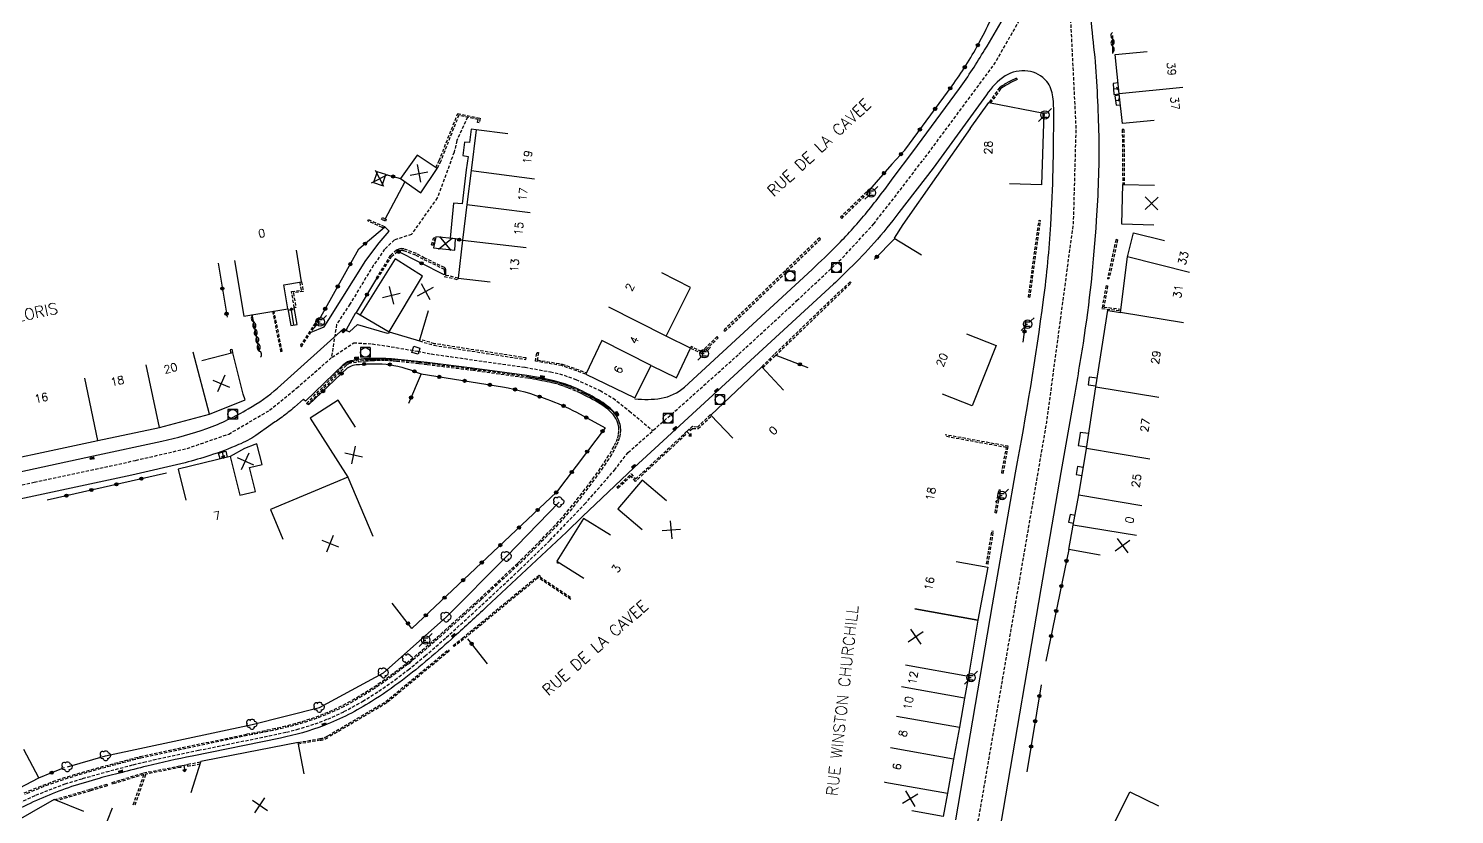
# Model space of a CAD drawing. Header units: millimetres. Extents: x 114000 to 119599, y 120000 to 124063.
# Drawn here: x 114395.7 to 114618.5, y 120327.9 to 120450.8 of the extents above; entities that cross this region are included whole.
import ezdxf
from ezdxf.enums import TextEntityAlignment as Align

# ---------------------------------------------------------------- set-up
doc = ezdxf.new("R2010")
doc.units = ezdxf.units.MM
doc.linetypes.add('DASHED', pattern=[0.75, 0.5, -0.25])
doc.layers.get('0').update_dxf_attribs({"linetype": 'CONTINUOUS'})
for name, color, linetype in [('W0001', 6, 'DASHED'), ('W0008', 7, 'CONTINUOUS'), ('W0100', 7, 'CONTINUOUS'), ('W0112', 1, 'DASHED'), ('W0300', 7, 'CONTINUOUS'), ('W0302', 3, 'CONTINUOUS'), ('W0310', 3, 'CONTINUOUS'), ('W0322', 7, 'CONTINUOUS'), ('W0334', 7, 'CONTINUOUS'), ('W0400', 7, 'CONTINUOUS'), ('W0420', 7, 'CONTINUOUS'), ('W0471', 7, 'CONTINUOUS'), ('W0989', 7, 'CONTINUOUS'), ('W0991', 7, 'CONTINUOUS'), ('W1102', 7, 'CONTINUOUS')]:
    doc.layers.add(name, color=color, linetype=linetype)
doc.styles.get("Standard").update_dxf_attribs({"font": 'romans.shx', "width": 0.85})

# ---------------------------------------------------------------- blocks, each defined once
blk = doc.blocks.new('t322o')
at = {"color": 0, "linetype": 'Continuous'}
for radius in [0.25, 0.15]:
    blk.add_circle((0, 0), radius, dxfattribs=at)
blk = doc.blocks.new('t310o')
at = {"color": 0, "linetype": 'Continuous'}
for centre, start, end in [((-0.5, 0.38), 216.8699, 323.1304), ((0.5, -0.37), 36.8699, 143.1303)]:
    blk.add_arc(centre, 0.625, start, end, dxfattribs=at)
blk = doc.blocks.new('t991o')
at = {"color": 0, "linetype": 'Continuous'}
for p, q in [((-1, 1), (1, -1)), ((-1, -1), (1, 1))]:
    blk.add_line(p, q, dxfattribs=at)
blk = doc.blocks.new('T400')
for p, q in [((-0.15, 0.3), (0.15, 0.3)), ((-0.15, -0.25), (-0.15, 0.3)), ((-0.15, 0.15), (0.15, 0.15)), ((-0.15, 0), (0.15, 0)), ((0.15, 0.3), (0.15, -0.25)), ((-0.15, -0.15), (0.15, -0.15)), ((-0.15, -0.25), (-0.15, -0.3)), ((-0.15, -0.3), (0.15, -0.3)), ((0.15, -0.3), (0.15, -0.25))]:
    blk.add_line(p, q)
blk = doc.blocks.new('T420')
for p, q in [((0.75, 0.75), (-0.75, 0.75)), ((-0.75, 0.75), (-0.75, -0.75)), ((0.75, 0.75), (0.75, -0.75)), ((0.75, -0.75), (-0.75, -0.75))]:
    blk.add_line(p, q)
blk.add_ellipse((0, 0), major_axis=(-0.53, 0.53), ratio=1, start_param=3.926991, end_param=10.210176)
blk = doc.blocks.new('T471')
for p, q in [((-0.333334, 0.333334), (-0.333334, -0.333334)), ((-0.333334, 0.333334), (0.333334, 0.333334)), ((-0.333334, 0), (0, 0)), ((0.500001, 0.500001), (1.000002, 1.000002)), ((-0.500001, -0.500001), (-1.000002, -1.000002)), ((-0.333334, -0.333334), (0.333334, -0.333334))]:
    blk.add_line(p, q)
blk.add_ellipse((0, 0), major_axis=(0.471405, 0.471405), ratio=1, start_param=5.4977871438, end_param=11.780972451)
blk = doc.blocks.new('t112o')
at = {"color": 0, "linetype": 'Continuous'}
for p, q in [((-0.5, 0.5), (0.5, 0.5)), ((-0.5, -0.5), (-0.5, 0.5)), ((0.5, 0.5), (0.5, -0.5)), ((0.5, -0.5), (-0.5, -0.5))]:
    blk.add_line(p, q, dxfattribs=at)
blk = doc.blocks.new('T300')
for p, q in [((-0.8, 0.51), (-0.86, 0.34)), ((-0.86, 0.34), (-0.86, 0.17)), ((-0.86, 0.17), (-0.74, 0.06)), ((-0.69, 0.63), (-0.8, 0.51)), ((-0.8, -0.06), (-0.74, 0.06)), ((-0.74, 0.06), (-0.69, 0.11)), ((-0.57, 0.69), (-0.69, 0.63)), ((-0.46, 0.69), (-0.57, 0.69)), ((-0.29, 0.63), (-0.46, 0.69)), ((-0.29, 0.63), (-0.17, 0.74)), ((-0.23, 0.57), (-0.29, 0.63)), ((-0.17, 0.74), (-0.06, 0.8)), ((-0.06, 0.8), (0.06, 0.8)), ((0.06, 0.8), (0.23, 0.74)), ((0.23, 0.74), (0.34, 0.63)), ((0.34, 0.63), (0.4, 0.51)), ((0.46, 0.46), (0.34, 0.46)), ((0.4, 0.51), (0.4, 0.46)), ((0.57, 0.4), (0.46, 0.46)), ((0.57, 0.4), (0.69, 0.29)), ((0.69, 0.29), (0.74, 0.17)), ((0.74, 0.06), (0.69, -0.17)), ((0.74, 0.17), (0.74, 0.06)), ((-0.8, -0.17), (-0.8, -0.06)), ((-0.8, -0.23), (-0.8, -0.17)), ((-0.74, -0.34), (-0.8, -0.23)), ((-0.69, -0.4), (-0.74, -0.34)), ((-0.51, -0.46), (-0.69, -0.4)), ((-0.4, -0.46), (-0.51, -0.46)), ((-0.4, -0.46), (-0.34, -0.46)), ((-0.34, -0.46), (-0.34, -0.4)), ((-0.34, -0.51), (-0.34, -0.46)), ((-0.29, -0.63), (-0.34, -0.51)), ((-0.17, -0.74), (-0.29, -0.63)), ((-0.06, -0.8), (-0.17, -0.74)), ((0.06, -0.8), (-0.06, -0.8)), ((0.17, -0.74), (0.06, -0.8)), ((0.23, -0.69), (0.17, -0.74)), ((0.29, -0.46), (0.23, -0.46)), ((0.29, -0.63), (0.23, -0.69)), ((0.46, -0.4), (0.29, -0.46)), ((0.34, -0.51), (0.29, -0.63)), ((0.34, -0.51), (0.34, -0.46)), ((0.57, -0.34), (0.46, -0.4)), ((0.63, -0.29), (0.57, -0.34)), ((0.69, -0.17), (0.63, -0.29))]:
    blk.add_line(p, q)

msp = doc.modelspace()

# ---------------------------------------------------------------- linework, layer by layer
at = {"layer": 'W0001', "flags": 128}
msp.add_lwpolyline([(114514.23, 120278.06), (114518.9, 120283.21), (114529.51, 120290.83), (114538.3, 120300.79), (114544.28, 120327.88), (114554.8, 120389.21), (114558.99, 120420.43), (114559.4, 120435.24), (114557.92, 120465.09), (114546.7, 120445.38), (114535.47, 120430.23), (114535.47, 120430.23)], dxfattribs=at)
at = {"layer": 'W0001'}
for points in [[(114464.31, 120436.91), (114462.63, 120433.25), (114462.2, 120431.42), (114459.56, 120424.28), (114455.53, 120418.59), (114452.87, 120417.71), (114451.35, 120416.26), (114449.6, 120413.75), (114445.91, 120407.68), (114443.83, 120404.49), (114443.02, 120399.3)], [(114393.57, 120329.42), (114396.87, 120330.93), (114398.92, 120331.76), (114401.44, 120332.68), (114404.16, 120333.53), (114407.85, 120334.57), (114412.08, 120335.68), (114413.7, 120336.09), (114415.2, 120336.43), (114422.25, 120337.94), (114433.29, 120340.2), (114434.71, 120340.5), (114435.99, 120340.78), (114437.64, 120341.2), (114440.47, 120342.07), (114442.46, 120342.83), (114444.98, 120343.98), (114447.94, 120345.6), (114450.45, 120347.19), (114452.98, 120348.97), (114455.03, 120350.53), (114457.67, 120352.69), (114460.98, 120355.58), (114465.46, 120359.65), (114472.49, 120366.22), (114477.19, 120370.77), (114482.59, 120376.4), (114487.25, 120381.73), (114489.39, 120384.49), (114497.84, 120391.94), (114506.7, 120399.88), (114515.76, 120408.23), (114522.89, 120414.92), (114527.76, 120420.22), (114531.89, 120425.51), (114535.47, 120430.23)], [(114342.69, 120365.49), (114351.48, 120369.96), (114363.32, 120372.68), (114380.02, 120376.27), (114396.6, 120379.83), (114412.44, 120383.26), (114420.47, 120385.12), (114426.99, 120387.37), (114433.37, 120391.09), (114437.59, 120394.55), (114443.13, 120399.4), (114446.52, 120401.65), (114449.42, 120401.46), (114451.64, 120401.15), (114456.51, 120400.32), (114458.64, 120399.9), (114473.28, 120397.81), (114477.26, 120397.09), (114478.67, 120396.8), (114481.24, 120395.92), (114485.01, 120394.17), (114487.06, 120392.96), (114489.59, 120390.96), (114493.26, 120387.91)]]:
    msp.add_lwpolyline(points, dxfattribs=at)
at = {"layer": 'W0008', "flags": 128}
for points in [[(114630.38, 120502.46), (114594.91, 120538.28, 0.1214), (114592.25, 120539.85, 0.0814), (114589.03, 120540.28, 0.1579), (114584.99, 120539.1, 0.0958), (114583.03, 120536.61, 0.0339), (114579.3, 120528.61, 0.0117), (114574.6, 120516.89, 0.0136), (114570.18, 120502.87, 0.0083), (114564.79, 120484.58, 0.0267), (114562.31, 120473.14, 0.0305), (114561.4, 120462.99, 0.0289), (114561.73, 120451.68, 0.0073), (114562.38, 120445.54, -0.0125), (114562.93, 120433.26, -0.0191), (114562.54, 120420.75, -0.0218), (114560.47, 120401.57, -0.005), (114558.85, 120391.97), (114557.01, 120381.37), (114553.9, 120363.16), (114547.99, 120328.71), (114546.05, 120317.55, -0.0143)], [(114533.89, 120431.49), (114541.16, 120441.39, 0.0212), (114545.09, 120447.4, 0.0235), (114550.75, 120457.45, 0.0506), (114554.43, 120467.2, 0.1367), (114554.71, 120471.7, 0.1171), (114553.74, 120473.38, 0.1775), (114551.79, 120474.4), (114550.31, 120474.53), (114481.79, 120482.91), (114481.79, 120482.91)], [(114540.57, 120327.05), (114546.33, 120360.66), (114549.94, 120381.32, 0.0119), (114554.31, 120408.39, 0.0152), (114555.45, 120420.1, 0.0149), (114555.88, 120437.23, 0.0369), (114555.76, 120440.07, 0.1345), (114554.81, 120442.49, 0.1831), (114551.85, 120444.12, 0.1713), (114548.31, 120443.36, 0.1004), (114545.37, 120440.39), (114537.04, 120428.96), (114537.04, 120428.96)], [(114490.46, 120392.88, 0.063), (114494.54, 120392.96, 0.1384), (114498.18, 120394.71), (114518.13, 120413.12, 0.0116), (114521.97, 120416.81, 0.022), (114526.46, 120421.75, 0.0139), (114530.8, 120427.41), (114530.8, 120427.41), (114533.89, 120431.49)], [(114537.04, 120428.96), (114531.71, 120421.98, -0.0148), (114527.84, 120417.25, -0.0156), (114524, 120413.23, -0.01), (114521.46, 120410.78), (114503.3, 120394.07), (114490.32, 120382.15), (114482.27, 120374.5), (114482.27, 120374.5), (114479.74, 120372.06), (114467.24, 120360.34, -0.0049), (114462.27, 120355.76, -0.0079), (114458.23, 120352.22, -0.0135), (114454.13, 120348.92, -0.0226), (114449.31, 120345.58, -0.0473), (114441.9, 120341.82, -0.0419), (114435.05, 120339.85), (114421.27, 120337.04, 0.0097), (114414.2, 120335.47, 0.0027), (114410.12, 120334.44, 0.0048), (114406.73, 120333.55, 0.0071), (114402.44, 120332.27), (114402.44, 120332.27, 0.033609), (114394.51, 120328.94, 0.1688)], [(114383.26, 120379.09), (114405.87, 120383.98), (114405.87, 120383.98), (114416.52, 120386.27, 0.0288), (114423.57, 120388.23, 0.0451), (114430.02, 120391.31, 0.051), (114434.63, 120394.56), (114444.99, 120403.88), (114445.37, 120403.56), (114445.83, 120403.34), (114447.09, 120404.52), (114451.74, 120403.12), (114452.04, 120403.2), (114452.04, 120403.2), (114452.08, 120403.33)], [(114487.11, 120390.75), (114487.2, 120390.82, 0.0175), (114486.34, 120391.61, 0.046), (114483.77, 120393.27), (114483.77, 120393.27, 0.034157), (114480.72, 120394.75, 0.0358), (114477.82, 120395.68, 0.0087), (114475.97, 120396.08, 0.0179), (114473.57, 120396.53), (114465.03, 120397.67), (114458.01, 120398.55), (114452.44, 120399.12), (114452.44, 120399.12), (114451.9, 120399.15, 0.0162), (114448.98, 120399.17, 0.0307), (114447.24, 120399.01), (114446.17, 120398.84, 0.0717), (114445.54, 120398.65, 0.0789), (114444.89, 120398.18), (114438.97, 120392.51), (114438.74, 120392.74), (114438.65, 120392.83), (114437.24, 120391.57, -0.0235), (114435.31, 120390.03, -0.004), (114433.56, 120388.8), (114431.24, 120387.16, -0.0508), (114428.53, 120385.72, -0.0248), (114424.05, 120384.02, -0.0108), (114420.16, 120382.88), (114420.16, 120382.88), (114411.83, 120380.97), (114392.15, 120376.74)]]:
    msp.add_lwpolyline(points, format="xyb", dxfattribs=at)
for points in [[(114439.85, 120403.31), (114441.89, 120404.15), (114442.61, 120405.28), (114448.41, 120414.5), (114450.48, 120417.25), (114452.03, 120419.1), (114452.03, 120419.1), (114451.32, 120419.81)], [(114446.89, 120406.36), (114446.74, 120406.23), (114445.41, 120403.78), (114445.41, 120403.78), (114445.37, 120403.56)]]:
    msp.add_lwpolyline(points, dxfattribs=at)
at = {"layer": 'W0100'}
for p, q in [((114565.21, 120441.32), (114566.05, 120441.4)), ((114566.05, 120441.4), (114565.69, 120441.55)), ((114566.05, 120441.4), (114565.73, 120441.18)), ((114565.56, 120439.51), (114566.23, 120439.58)), ((114566.23, 120439.58), (114565.96, 120439.71)), ((114566.23, 120439.58), (114565.99, 120439.4)), ((114498.2, 120387.44), (114498.93, 120388.13)), ((114419.44, 120335.51), (114420.52, 120335.7))]:
    msp.add_line(p, q, dxfattribs=at)
at = {"layer": 'W0100', "flags": 128}
for points in [[(114571.58, 120436.4), (114566.61, 120435.9), (114566.13, 120440.54), (114565.51, 120446.68), (114570.49, 120447.18), (114570.49, 120447.18)], [(114565.95, 120442.27), (114565.16, 120442.19), (114565.26, 120440.44), (114566.13, 120440.53), (114566.13, 120440.53)], [(114566.15, 120440.33), (114565.45, 120440.26), (114565.67, 120438.77), (114566.31, 120438.84), (114566.31, 120438.84)], [(114542.83, 120435.13), (114545.75, 120439.2), (114554.32, 120437.53), (114553.99, 120426.31), (114548.99, 120426.46), (114548.99, 120426.46)], [(114470.62, 120434.29), (114465.66, 120434.92), (114464.85, 120428.55), (114464.18, 120423.24), (114463.53, 120417.68), (114462.84, 120411.76), (114467.81, 120411.18)], [(114542.83, 120435.13), (114532.33, 120420.15), (114530.97, 120418), (114530.97, 120418), (114535.24, 120415.39)], [(114571.51, 120420.05), (114566.51, 120420.18), (114566.67, 120426.39), (114571.66, 120426.26), (114571.66, 120426.26)], [(114563.16, 120368.42), (114558.24, 120369.33), (114558.94, 120373.15), (114559.82, 120377.85), (114561.02, 120385.1), (114562.49, 120394.78), (114564.34, 120406.75), (114564.42, 120406.7), (114566.31, 120406.39), (114567.4, 120415.06), (114568.35, 120418.85), (114573.2, 120417.63), (114573.2, 120417.63)], [(114427.88, 120414.49), (114429.32, 120405.82), (114436.23, 120406.97), (114435.61, 120410.71), (114438.38, 120411.17), (114437.56, 120416.11)], [(114457.25, 120412.07), (114453, 120414.74), (114447.53, 120406.02), (114452.06, 120403.33), (114456.8, 120401.92), (114456.8, 120401.92), (114458.22, 120406.71)], [(114485.3, 120401.98), (114482.77, 120396.75), (114490.44, 120393.04), (114492.99, 120398.1), (114496.96, 120396.15), (114499.14, 120400.81), (114495.31, 120402.69), (114499.15, 120410.3), (114494.68, 120412.55)], [(114436.23, 120406.97), (114436.69, 120404.35), (114437.66, 120404.51), (114437.66, 120404.51), (114437.22, 120407.14)], [(114542.26, 120403.05), (114546.9, 120401.2), (114543.14, 120391.76), (114538.5, 120393.61), (114538.5, 120393.61)], [(114392.82, 120388.53), (114393.89, 120383.65), (114397.79, 120384.5), (114406.54, 120386.35), (114416.17, 120388.4), (114416.17, 120388.4), (114423.99, 120390.48), (114429.54, 120392.73), (114429.25, 120393.6), (114427.61, 120400.05), (114427.61, 120400.05), (114422.77, 120398.82)], [(114562.67, 120396.11), (114561.44, 120396.29), (114561.27, 120395.09), (114562.49, 120394.91), (114562.49, 120394.91)], [(114446.81, 120388.47), (114444.11, 120392.68), (114439.71, 120389.86), (114445.62, 120380.65), (114433.5, 120375.57), (114433.5, 120375.57), (114435.43, 120370.96)], [(114561.32, 120387.44), (114560.04, 120387.64), (114559.95, 120387.07), (114559.69, 120385.59), (114561, 120385.39), (114561, 120385.39)], [(114428.71, 120377.81), (114431.16, 120378.4), (114430.25, 120382.13), (114432.19, 120382.61), (114431.4, 120385.84), (114431.04, 120385.72), (114429.46, 120385.13), (114427.22, 120383.87), (114419.09, 120381.87), (114419.09, 120381.87), (114420.29, 120377.02)], [(114425.63, 120383.48), (114425.41, 120384.37), (114426.52, 120384.7), (114426.52, 120384.7), (114426.76, 120383.76)], [(114560.49, 120382.16), (114559.61, 120382.3), (114559.37, 120381.06), (114560.3, 120380.91), (114560.3, 120380.91)], [(114495.39, 120376.91), (114491.59, 120380.16), (114487.77, 120375.69), (114487.77, 120375.69), (114491.57, 120372.44)], [(114559.22, 120374.66), (114558.47, 120374.8), (114558.19, 120373.6), (114559, 120373.45), (114559, 120373.45)], [(114540.65, 120367.46), (114545.57, 120366.59), (114544.03, 120358.29), (114542.56, 120349.53), (114541.97, 120346.1), (114541.15, 120341.55), (114540.24, 120336.57), (114539.3, 120331.25), (114538.63, 120327.61), (114533.71, 120328.48), (114533.71, 120328.48)], [(114380.85, 120341.07), (114376.02, 120339.81), (114376.02, 120339.81), (114378.88, 120336.67), (114382.13, 120333.14), (114386, 120328.97), (114388.65, 120331.43), (114390.12, 120329.87), (114397.32, 120333.66), (114394.99, 120338.09)], [(114565.25, 120314.99), (114560.76, 120317.19), (114562.32, 120320.43), (114567.78, 120331.45), (114572.26, 120329.24), (114572.26, 120329.24)], [(114404.37, 120328.39), (114399.72, 120330.23), (114392.63, 120326.19)]]:
    msp.add_lwpolyline(points, dxfattribs=at)
for points in [[(114456.44, 120430.98), (114453.85, 120427.32), (114457, 120425.09), (114459.55, 120428.9)], [(114449.62, 120426.67), (114450.95, 120426.25), (114451.51, 120427.94), (114451.51, 120427.94), (114450.18, 120428.36)], [(114462.42, 120417.88), (114459.37, 120418.22), (114459, 120416.46), (114462.31, 120416.1), (114462.31, 120416.1)]]:
    msp.add_lwpolyline(points, close=True, dxfattribs=at)
at = {"layer": 'W0100'}
for points in [[(114437.18, 120404.43), (114436.73, 120407.05), (114436.5, 120406.73), (114437.05, 120406.82), (114436.73, 120407.05)], [(114505.74, 120386.71), (114502.3, 120390.34), (114510.27, 120397.9), (114513.68, 120394.25)], [(114498.56, 120387.78), (114499.25, 120387.06), (114499.26, 120387.46), (114498.85, 120387.07), (114499.25, 120387.06)], [(114425.97, 120384.54), (114426.19, 120383.62), (114426.4, 120383.96), (114425.85, 120383.83), (114426.19, 120383.62)], [(114486.66, 120371.55), (114482.41, 120374.19), (114478.24, 120367.48), (114478.24, 120367.48), (114482.49, 120364.84)], [(114438.79, 120334.25), (114437.84, 120339.16), (114425.55, 120336.77), (114422.62, 120336.2), (114422.55, 120336.07), (114422.55, 120336.07), (114421.06, 120331.3)], [(114419.98, 120335.61), (114420.15, 120334.62), (114420.38, 120334.95), (114419.83, 120334.85), (114420.15, 120334.62)]]:
    msp.add_lwpolyline(points, dxfattribs=at)
at = {"layer": 'W0112'}
for p, q in [((114549.08, 120442.53), (114548.75, 120442.36)), ((114549.41, 120442.69), (114549.08, 120442.53)), ((114549.52, 120442.47), (114549.19, 120442.3)), ((114549.74, 120442.85), (114549.41, 120442.69)), ((114549.84, 120442.62), (114549.52, 120442.47)), ((114550.07, 120443), (114549.74, 120442.85)), ((114550.18, 120442.78), (114549.84, 120442.62)), ((114550.07, 120443), (114550.18, 120442.78)), ((114547.41, 120441.51), (114545.75, 120439.19)), ((114547.59, 120441.33), (114546.03, 120439.14)), ((114547.61, 120441.65), (114547.41, 120441.51)), ((114547.75, 120441.44), (114547.59, 120441.33)), ((114547.81, 120441.79), (114547.61, 120441.65)), ((114547.95, 120441.58), (114547.75, 120441.44)), ((114548.02, 120441.92), (114547.81, 120441.79)), ((114548.15, 120441.71), (114547.95, 120441.58)), ((114548.22, 120442.05), (114548.02, 120441.92)), ((114548.36, 120441.84), (114548.15, 120441.71)), ((114548.43, 120442.18), (114548.22, 120442.05)), ((114548.56, 120441.96), (114548.36, 120441.84)), ((114548.75, 120442.36), (114548.43, 120442.18)), ((114548.87, 120442.14), (114548.56, 120441.96)), ((114549.19, 120442.3), (114548.87, 120442.14)), ((114566.6, 120434.96), (114566.67, 120426.39)), ((114566.85, 120434.96), (114566.6, 120434.96)), ((114566.85, 120434.96), (114566.92, 120426.39)), ((114551.93, 120408.76), (114553.59, 120420.78)), ((114552.17, 120408.73), (114553.83, 120420.75)), ((114553.59, 120420.78), (114553.83, 120420.75)), ((114565.62, 120417.77), (114564.27, 120411.66)), ((114565.86, 120417.71), (114564.52, 120411.61)), ((114565.86, 120417.71), (114565.62, 120417.77)), ((114564.52, 120411.61), (114564.27, 120411.66)), ((114564.06, 120410.57), (114563.43, 120407.01)), ((114564.31, 120410.52), (114563.72, 120407.23)), ((114564.06, 120410.57), (114564.31, 120410.52)), ((114552.17, 120408.73), (114551.93, 120408.76)), ((114563.43, 120407.01), (114566.35, 120406.65)), ((114563.72, 120407.23), (114566.38, 120406.89)), ((114548.49, 120385.26), (114538.9, 120387.01)), ((114548.78, 120385.46), (114538.95, 120387.26)), ((114547.76, 120381.27), (114548.49, 120385.26)), ((114548.01, 120381.23), (114548.78, 120385.46)), ((114548.01, 120381.23), (114547.76, 120381.27)), ((114546.72, 120375.07), (114547.33, 120378.67)), ((114546.97, 120375.03), (114547.58, 120378.63)), ((114547.33, 120378.67), (114547.58, 120378.63)), ((114546.97, 120375.03), (114546.72, 120375.07)), ((114545.39, 120367.08), (114546.24, 120372.25)), ((114545.64, 120367.04), (114546.49, 120372.21)), ((114546.24, 120372.25), (114546.49, 120372.21)), ((114545.64, 120367.04), (114545.39, 120367.08))]:
    msp.add_line(p, q, dxfattribs=at)
for points in [[(114459.34, 120429.04), (114459.87, 120430.12), (114462.78, 120437.5), (114466.25, 120436.74), (114466.1, 120436.04), (114465.85, 120436.09), (114465.95, 120436.55), (114462.93, 120437.21), (114460.1, 120430.02), (114459.55, 120428.9)], [(114451.18, 120419.6), (114450.97, 120419.68), (114448.71, 120420.69), (114448.81, 120420.92), (114451.07, 120419.91), (114451.32, 120419.81), (114451.26, 120419.67)], [(114438.38, 120411.17), (114438.63, 120409.67), (114437.1, 120409.43), (114437.47, 120407.18), (114437.22, 120407.14), (114436.81, 120409.64), (114438.34, 120409.87), (114438.14, 120411.13)], [(114510.44, 120397.72), (114512.4, 120399.64), (114524.23, 120410.99), (114524.06, 120411.17), (114512.22, 120399.82), (114510.27, 120397.9)], [(114433.83, 120406.57), (114435.09, 120400.29), (114435.33, 120400.34), (114434.08, 120406.61)], [(114427.37, 120399.99), (114427.23, 120400.58), (114427.47, 120400.63), (114427.61, 120400.05)], [(114456.8, 120401.92), (114459.06, 120401.25), (114473.41, 120399.03), (114473.45, 120399.27), (114459.12, 120401.5), (114456.87, 120402.16)], [(114482.77, 120396.75), (114479.01, 120398.07), (114474.91, 120398.76), (114475.14, 120400.14), (114475.38, 120400.1), (114475.19, 120398.96), (114479.07, 120398.32), (114482.88, 120396.97)], [(114395.04, 120331.27), (114395.77, 120331.59), (114396.51, 120331.9), (114397.26, 120332.2), (114398, 120332.49), (114398.76, 120332.77), (114399.51, 120333.04), (114400.27, 120333.31), (114401.03, 120333.56), (114401.79, 120333.81), (114402.56, 120334.05), (114403.29, 120334.27), (114404.02, 120334.49), (114404.75, 120334.7), (114405.49, 120334.91), (114406.22, 120335.11), (114406.96, 120335.31), (114407.69, 120335.51), (114408.43, 120335.71), (114409.21, 120335.92), (114409.99, 120336.13), (114410.77, 120336.34), (114411.55, 120336.54), (114412.34, 120336.75), (114413.13, 120336.96), (114429.81, 120340.49), (114430.62, 120340.64), (114431.42, 120340.8), (114432.23, 120340.95), (114433.03, 120341.12), (114433.84, 120341.28), (114434.64, 120341.46), (114435.44, 120341.64), (114436.23, 120341.84), (114437.02, 120342.04), (114437.75, 120342.25), (114438.48, 120342.46), (114439.21, 120342.69), (114439.93, 120342.92), (114440.64, 120343.18), (114441.35, 120343.44), (114442.05, 120343.72), (114442.75, 120344.01), (114443.44, 120344.32), (114444.17, 120344.66), (114444.88, 120345.02), (114445.59, 120345.4), (114446.29, 120345.78), (114446.99, 120346.18), (114447.68, 120346.59), (114448.36, 120347.01), (114449.03, 120347.44), (114449.7, 120347.87), (114450.36, 120348.31), (114451.02, 120348.76), (114451.67, 120349.22), (114452.31, 120349.68), (114452.95, 120350.16), (114453.58, 120350.64), (114454.19, 120351.11), (114454.8, 120351.59), (114455.41, 120352.08), (114456.01, 120352.57), (114456.6, 120353.07), (114457.2, 120353.57), (114457.79, 120354.07), (114458.37, 120354.58), (114458.95, 120355.09), (114459.53, 120355.6), (114460.1, 120356.11), (114460.68, 120356.63), (114461.25, 120357.14), (114461.81, 120357.65), (114462.37, 120358.15), (114462.92, 120358.65), (114463.48, 120359.16), (114464.04, 120359.66), (114464.6, 120360.16), (114465.15, 120360.67), (114465.71, 120361.17), (114466.27, 120361.68), (114472.09, 120367.14), (114472.65, 120367.69), (114473.21, 120368.25), (114473.77, 120368.8), (114474.33, 120369.36), (114474.89, 120369.91), (114475.44, 120370.47), (114475.99, 120371.03), (114476.56, 120371.62), (114477.13, 120372.21), (114477.69, 120372.81), (114478.24, 120373.41), (114478.79, 120374.02), (114479.33, 120374.64), (114479.87, 120375.26), (114480.38, 120375.87), (114480.9, 120376.5), (114481.4, 120377.13), (114481.9, 120377.76), (114482.39, 120378.4), (114482.88, 120379.04), (114483.36, 120379.68), (114483.84, 120380.33), (114484.32, 120380.98), (114484.79, 120381.63), (114485.25, 120382.29), (114485.7, 120382.96), (114486.14, 120383.64), (114486.56, 120384.33), (114486.97, 120385.05), (114487.28, 120385.62), (114487.55, 120386.21), (114487.77, 120386.79), (114487.91, 120387.38), (114487.96, 120387.98), (114487.93, 120388.45), (114487.83, 120388.92), (114487.67, 120389.38), (114487.46, 120389.82), (114487.2, 120390.23), (114487.03, 120390.45), (114486.85, 120390.66), (114486.66, 120390.87), (114486.45, 120391.06), (114486.24, 120391.24), (114485.86, 120391.54), (114485.45, 120391.83), (114485.04, 120392.1), (114484.61, 120392.35), (114484.18, 120392.6), (114483.8, 120392.8), (114483.42, 120393.01), (114483.03, 120393.21), (114482.64, 120393.41), (114482.26, 120393.6), (114481.83, 120393.8), (114481.2, 120394.09), (114480.56, 120394.37), (114480.04, 120394.59), (114479.52, 120394.79), (114479, 120394.98), (114478.47, 120395.15), (114477.94, 120395.3), (114477.54, 120395.39), (114477.14, 120395.48), (114476.73, 120395.55), (114476.31, 120395.63), (114475.9, 120395.71), (114475.46, 120395.79), (114475.02, 120395.88), (114474.59, 120395.97), (114474.16, 120396.05), (114473.73, 120396.11), (114465.21, 120397.29), (114457.99, 120398.19), (114456.69, 120398.36), (114453.2, 120398.74), (114452.58, 120398.8), (114451.95, 120398.84), (114451.33, 120398.85), (114450.7, 120398.86), (114450.07, 120398.85), (114449.75, 120398.84), (114449.42, 120398.83), (114449.1, 120398.82), (114448.77, 120398.79), (114448.45, 120398.76), (114446.12, 120398.48), (114446.03, 120398.47), (114445.95, 120398.45), (114445.87, 120398.43), (114445.8, 120398.4), (114445.72, 120398.36), (114445.64, 120398.32), (114445.57, 120398.28), (114445.5, 120398.23), (114445.43, 120398.18), (114445.37, 120398.12), (114439.34, 120391.98), (114439.16, 120392.16), (114445.19, 120398.3), (114445.27, 120398.37), (114445.35, 120398.43), (114445.43, 120398.49), (114445.52, 120398.54), (114445.61, 120398.59), (114445.7, 120398.63), (114445.8, 120398.66), (114445.89, 120398.69), (114445.99, 120398.71), (114446.08, 120398.73), (114448.42, 120399.01), (114448.75, 120399.04), (114449.08, 120399.07), (114449.41, 120399.08), (114449.74, 120399.09), (114450.07, 120399.1), (114450.7, 120399.11), (114451.33, 120399.1), (114451.96, 120399.09), (114452.59, 120399.05), (114453.22, 120398.99), (114456.72, 120398.61), (114458.03, 120398.44), (114465.24, 120397.54), (114473.76, 120396.36), (114474.2, 120396.29), (114474.64, 120396.21), (114475.07, 120396.13), (114475.51, 120396.04), (114475.94, 120395.95), (114476.36, 120395.88), (114476.77, 120395.8), (114477.18, 120395.72), (114477.59, 120395.64), (114478, 120395.54), (114478.55, 120395.39), (114479.08, 120395.22), (114479.61, 120395.03), (114480.14, 120394.82), (114480.66, 120394.6), (114481.3, 120394.32), (114481.93, 120394.03), (114482.37, 120393.83), (114482.76, 120393.63), (114483.15, 120393.43), (114483.53, 120393.23), (114483.92, 120393.02), (114484.3, 120392.82), (114484.74, 120392.57), (114485.17, 120392.31), (114485.59, 120392.04), (114486.01, 120391.75), (114486.4, 120391.43), (114486.62, 120391.24), (114486.83, 120391.04), (114487.04, 120390.83), (114487.23, 120390.61), (114487.41, 120390.38), (114487.68, 120389.94), (114487.9, 120389.47), (114488.07, 120388.98), (114488.17, 120388.48), (114488.21, 120387.98), (114488.16, 120387.34), (114488.01, 120386.72), (114487.78, 120386.11), (114487.5, 120385.51), (114487.19, 120384.92), (114486.78, 120384.2), (114486.35, 120383.5), (114485.91, 120382.82), (114485.46, 120382.15), (114484.99, 120381.49), (114484.52, 120380.83), (114484.04, 120380.18), (114483.56, 120379.53), (114483.08, 120378.89), (114482.59, 120378.25), (114482.1, 120377.61), (114481.6, 120376.97), (114481.09, 120376.34), (114480.58, 120375.71), (114480.06, 120375.09), (114479.52, 120374.47), (114478.98, 120373.85), (114478.43, 120373.25), (114477.87, 120372.64), (114477.31, 120372.04), (114476.74, 120371.45), (114476.17, 120370.86), (114475.62, 120370.3), (114475.06, 120369.74), (114474.51, 120369.18), (114473.95, 120368.62), (114473.38, 120368.07), (114472.82, 120367.51), (114472.26, 120366.96), (114466.43, 120361.49), (114465.88, 120360.99), (114465.32, 120360.48), (114464.76, 120359.98), (114464.21, 120359.47), (114463.65, 120358.97), (114463.09, 120358.47), (114462.53, 120357.96), (114461.97, 120357.46), (114461.42, 120356.96), (114460.84, 120356.44), (114460.27, 120355.93), (114459.69, 120355.41), (114459.12, 120354.9), (114458.54, 120354.4), (114457.95, 120353.89), (114457.36, 120353.38), (114456.76, 120352.88), (114456.17, 120352.38), (114455.56, 120351.88), (114454.96, 120351.4), (114454.35, 120350.91), (114453.73, 120350.44), (114453.1, 120349.96), (114452.46, 120349.48), (114451.81, 120349.02), (114451.16, 120348.56), (114450.5, 120348.1), (114449.84, 120347.66), (114449.17, 120347.23), (114448.5, 120346.8), (114447.81, 120346.38), (114447.12, 120345.96), (114446.42, 120345.56), (114445.71, 120345.17), (114445, 120344.8), (114444.28, 120344.44), (114443.55, 120344.09), (114442.85, 120343.78), (114442.15, 120343.49), (114441.44, 120343.21), (114440.73, 120342.94), (114440.01, 120342.69), (114439.28, 120342.45), (114438.56, 120342.22), (114437.82, 120342.01), (114437.09, 120341.8), (114436.29, 120341.6), (114435.49, 120341.4), (114434.69, 120341.22), (114433.89, 120341.04), (114433.09, 120340.87), (114432.28, 120340.71), (114431.47, 120340.55), (114430.66, 120340.4), (114429.86, 120340.24), (114413.18, 120336.71), (114412.4, 120336.51), (114411.62, 120336.3), (114410.84, 120336.1), (114410.05, 120335.89), (114409.27, 120335.68), (114408.49, 120335.47), (114407.76, 120335.27), (114407.02, 120335.07), (114406.29, 120334.87), (114405.55, 120334.67), (114404.82, 120334.46), (114404.09, 120334.25), (114403.36, 120334.03), (114402.63, 120333.81), (114401.87, 120333.57), (114401.11, 120333.32), (114400.35, 120333.07), (114399.6, 120332.81), (114398.84, 120332.54), (114398.09, 120332.26), (114397.35, 120331.97), (114396.61, 120331.67), (114395.87, 120331.36), (114395.14, 120331.04)], [(114502.3, 120390.34), (114502.21, 120390.37), (114500.23, 120388.47), (114499.56, 120388.49), (114499.46, 120388.58), (114498.93, 120388.13), (114499.09, 120387.94), (114499.46, 120388.25), (114499.46, 120388.24), (114500.33, 120388.22), (114502.41, 120390.22)], [(114478.33, 120367.42), (114478.26, 120367.31), (114478.47, 120367.18), (114478.54, 120367.29)], [(114480.42, 120361.53), (114475.36, 120364.91), (114475.24, 120364.84), (114463.67, 120355.29), (114462.21, 120354.14), (114462.06, 120354.33), (114463.51, 120355.48), (114475.1, 120365.05), (114475.37, 120365.21), (114475.5, 120365.3), (114475.65, 120365.1), (114475.59, 120365.06), (114480.56, 120361.74)], [(114412.07, 120329.44), (114413.73, 120334.11), (114413.73, 120334.11), (114413.73, 120334.16), (114408.85, 120332.67), (114408.77, 120332.91), (114413.68, 120334.41), (114419.44, 120335.51), (114419.49, 120335.27), (114413.97, 120334.21), (114413.99, 120334.09), (114412.31, 120329.37)], [(114422.55, 120336.07), (114420.52, 120335.7), (114420.56, 120335.45), (114422.47, 120335.8)], [(114399.72, 120330.23), (114405.3, 120331.84), (114407.93, 120332.64), (114408, 120332.4), (114405.38, 120331.6), (114400.1, 120330.08)]]:
    msp.add_lwpolyline(points, dxfattribs=at)
for points in [[(114526.65, 120425.21), (114522.59, 120421.26), (114522.76, 120421.08), (114526.83, 120425.03)], [(114451.24, 120421.14), (114451.21, 120421.06), (114451.57, 120420.9), (114451.47, 120420.67), (114450.88, 120420.92), (114451.01, 120421.23)], [(114458.65, 120416.95), (114459.02, 120418.09), (114459.26, 120418.01), (114458.89, 120416.87)], [(114504.53, 120403.44), (114519.47, 120417.88), (114519.3, 120418.06), (114504.36, 120403.62)], [(114450.22, 120411.61), (114452.42, 120415.11), (114453.33, 120415.91), (114453.41, 120415.94), (114453.53, 120415.99), (114453.65, 120416.03), (114453.76, 120416.07), (114453.88, 120416.09), (114453.96, 120416.1), (114454.05, 120416.11), (114454.13, 120416.1), (114454.21, 120416.09), (114454.29, 120416.07), (114456.22, 120415.36), (114457.47, 120414.66), (114460.57, 120413.19), (114460.59, 120413.18), (114460.6, 120413.17), (114460.61, 120413.14), (114460.63, 120413.09), (114460.65, 120413.04), (114460.66, 120412.98), (114460.67, 120412.92), (114460.67, 120412.86), (114460.68, 120412.8), (114460.68, 120412.74), (114460.67, 120411.98), (114462.79, 120411.52), (114462.84, 120411.76), (114460.92, 120412.18), (114460.93, 120412.74), (114460.93, 120412.81), (114460.92, 120412.88), (114460.91, 120412.95), (114460.9, 120413.02), (114460.89, 120413.1), (114460.87, 120413.17), (114460.84, 120413.25), (114460.8, 120413.31), (114460.76, 120413.37), (114460.7, 120413.41), (114457.59, 120414.88), (114456.32, 120415.58), (114454.37, 120416.3), (114454.26, 120416.33), (114454.16, 120416.35), (114454.05, 120416.36), (114453.94, 120416.35), (114453.83, 120416.34), (114453.7, 120416.31), (114453.57, 120416.27), (114453.44, 120416.23), (114453.32, 120416.17), (114453.19, 120416.12), (114452.23, 120415.27), (114450, 120411.74)], [(114440.88, 120405.36), (114438.31, 120401.39), (114438.21, 120401.38), (114438.23, 120401.11), (114438.37, 120401.03), (114441.09, 120405.23)], [(114499.14, 120400.81), (114500.89, 120399.95), (114501.02, 120400.07), (114503.48, 120402.42), (114503.31, 120402.6), (114500.85, 120400.25), (114500.85, 120400.25), (114499.25, 120401.04)], [(114487.64, 120379.05), (114489.87, 120381.17), (114490.56, 120380.34), (114498.2, 120387.44), (114498.37, 120387.26), (114490.54, 120379.98), (114489.85, 120380.8), (114487.81, 120378.87)]]:
    msp.add_lwpolyline(points, close=True, dxfattribs=at)
msp.add_lwpolyline([(114437.84, 120339.16), (114441.24, 120339.76, 0.128548), (114442.49, 120340.22), (114451.52, 120345.55), (114461.26, 120353.64), (114461.42, 120353.44), (114451.67, 120345.34), (114442.62, 120340.01, -0.126824), (114441.27, 120339.51), (114437.89, 120338.92)], format="xyb", dxfattribs=at)
at = {"layer": 'W0302', "flags": 128}
msp.add_lwpolyline([(114401.77, 120335.35), (114407.75, 120337.08), (114430.63, 120341.99), (114441.15, 120344.65), (114451.17, 120350.04), (114460.97, 120358.75), (114470.39, 120368.23), (114478.59, 120376.75)], dxfattribs=at)
at = {"layer": 'W0310'}
for p, q in [((114565.07, 120449.67), (114565.09, 120446.84)), ((114431.81, 120400.22), (114430.65, 120406.04))]:
    msp.add_line(p, q, dxfattribs=at)
at = {"layer": 'W0322'}
for p, q in [((114425.34, 120414.07), (114426.74, 120405.63)), ((114551.13, 120401.76), (114551.52, 120405.03)), ((114512.48, 120399.72), (114517.48, 120397.79)), ((114558.24, 120369.33), (114554.68, 120351.88)), ((114553.93, 120348.18), (114551.7, 120334.58))]:
    msp.add_line(p, q, dxfattribs=at)
at = {"layer": 'W0322', "flags": 128}
for points in [[(114532.61, 120431.76), (114540, 120441.8, 0.0335), (114544.11, 120448.3, 0.0164), (114547.89, 120456), (114547.89, 120456)], [(114439.47, 120391.93), (114445.52, 120397.7, -0.1719), (114447.41, 120398.25, -0.0545), (114452.17, 120398.24, -0.0534), (114457.03, 120396.77), (114469.74, 120394.76, -0.049), (114476.68, 120392.81, -0.0367), (114481.33, 120390.78), (114485.79, 120388.34), (114485.79, 120388.34), (114478.21, 120378.29), (114455.61, 120356.98), (114452.54, 120360.93)]]:
    msp.add_lwpolyline(points, format="xyb", dxfattribs=at)
for points in [[(114532.61, 120431.76), (114530.57, 120429.56), (114526.74, 120425.11)], [(114441.09, 120405.23), (114447.33, 120416.33), (114451.33, 120419.73), (114451.33, 120419.73)], [(114531.05, 120417.95), (114527.83, 120414.65), (114527.83, 120414.65)], [(114460.67, 120412.26), (114453.25, 120416.01), (114453.25, 120416.01)], [(114463.53, 120417.64), (114462.42, 120417.88), (114462.42, 120417.88)], [(114450.1, 120411.69), (114446.89, 120406.36), (114446.89, 120406.36), (114447.53, 120406.02)], [(114417.24, 120381.28), (114398.6, 120377.06), (114398.6, 120377.06)], [(114467.43, 120351.46), (114464.32, 120355.37), (114464.32, 120355.37)], [(114397.32, 120333.66), (114399.33, 120334.45), (114399.33, 120334.45), (114401.35, 120335.23), (114401.35, 120335.23)]]:
    msp.add_lwpolyline(points, dxfattribs=at)
at = {"layer": 'W0322'}
for points in [[(114451.51, 120427.94), (114453.85, 120427.32)], [(114457.03, 120396.77), (114455.09, 120392.16)]]:
    msp.add_lwpolyline(points, dxfattribs=at)
at = {"layer": 'W0334'}
msp.add_line((114451.42, 120420.96), (114454.53, 120426.84), dxfattribs=at)
at = {"layer": 'W0334', "flags": 128}
msp.add_lwpolyline([(114465.66, 120434.92), (114464.85, 120435.02), (114464.58, 120432.96), (114463.8, 120433.01), (114463.54, 120430.89), (114464.39, 120430.77), (114464.1, 120428.66), (114463.44, 120423.36), (114462.11, 120423.48), (114461.6, 120417.98)], dxfattribs=at)
at = {"layer": 'W1102'}
for p, q in [((114576.08, 120441.55), (114566.13, 120440.54)), ((114464.85, 120428.55), (114474.77, 120427.29)), ((114464.18, 120423.24), (114474.1, 120422)), ((114463.53, 120417.68), (114473.47, 120416.53)), ((114577.1, 120412.63), (114567.4, 120415.06)), ((114452.06, 120403.33), (114457.25, 120412.07)), ((114495.31, 120402.69), (114486.38, 120407.19)), ((114576.18, 120404.78), (114566.31, 120406.39)), ((114423.99, 120390.48), (114421.42, 120400.15)), ((114492.99, 120398.1), (114485.3, 120401.98)), ((114416.17, 120388.4), (114414.08, 120398.18)), ((114406.54, 120386.35), (114404.48, 120396.13)), ((114562.47, 120394.77), (114572.33, 120393.16)), ((114570.89, 120383.46), (114561.02, 120385.1)), ((114427.22, 120383.87), (114428.71, 120377.81)), ((114445.62, 120380.65), (114449.48, 120371.43)), ((114559.82, 120377.85), (114569.68, 120376.22)), ((114568.81, 120371.51), (114558.94, 120373.15)), ((114532.71, 120351.29), (114542.56, 120349.53)), ((114541.97, 120346.1), (114532.12, 120347.85)), ((114531.3, 120343.3), (114541.15, 120341.55)), ((114540.24, 120336.57), (114530.4, 120338.32)), ((114405.13, 120319.63), (114408.81, 120328.93))]:
    msp.add_line(p, q, dxfattribs=at)
at = {"layer": 'W1102', "flags": 128}
for points in [[(114544.03, 120358.29), (114534.18, 120360.04), (114544.03, 120358.29), (114544.03, 120358.29)], [(114529.45, 120333), (114529.5, 120332.96), (114539.3, 120331.26), (114539.3, 120331.26)]]:
    msp.add_lwpolyline(points, dxfattribs=at)

# ---------------------------------------------------------------- block references
at = {"layer": 'W0112', "rotation": 73.43442374994659}
msp.add_blockref('t112o', (114456.23, 120400.48), dxfattribs=at)
at = {"layer": 'W0300'}
for p in [(114478.59, 120376.75), (114470.39, 120368.23), (114460.97, 120358.75), (114454.97, 120352.2), (114451.17, 120350.04), (114441.15, 120344.65), (114430.63, 120341.99), (114407.75, 120337.08), (114401.77, 120335.35)]:
    msp.add_blockref('T300', p, dxfattribs=at)
at = {"layer": 'W0310'}
for p, rotation in [((114565.07, 120449.15), 270.4793244718068), ((114565.08, 120447.99), 270.4793244718068), ((114430.87, 120404.91), 101.3278294680938), ((114431.1, 120403.78), 101.3278294680938), ((114431.33, 120402.64), 101.3278294680938), ((114431.56, 120401.51), 101.3278294680938), ((114431.78, 120400.38), 101.3278294680938)]:
    msp.add_blockref('t310o', p, dxfattribs=dict(at, rotation=rotation))
at = {"layer": 'W0322'}
for p, rotation in [((114544.03, 120448.16), 61.34658773413573), ((114541.99, 120444.71), 57.35905447069858), ((114539.72, 120441.42), 53.66292344568593), ((114537.35, 120438.2), 53.66292344568593), ((114534.98, 120434.98), 53.66292344568593), ((114532.03, 120431.13), 227.0686661592469), ((114452.68, 120427.63), 344.985426767932), ((114529.36, 120428.16), 229.3047660857361), ((114462.97, 120417.76), 167.6830376826661), ((114448.28, 120417.14), 40.37368727344376), ((114453.54, 120415.87), 153.1712853098589), ((114445.98, 120413.93), 60.65767957103994), ((114457.11, 120414.06), 153.1712853098589), ((114528.26, 120415.09), 225.7003543431903), ((114425.99, 120410.12), 279.4574833895008), ((114444.02, 120410.45), 60.65767957103994), ((114448.58, 120409.17), 238.9569936597653), ((114442.06, 120406.96), 60.65767957103994), ((114426.65, 120406.18), 279.4574833895008), ((114551.32, 120403.4), 53.66292344568593), ((114448.16, 120398.32), 4.121801546802111), ((114452.16, 120398.24), 353.6536435205139), ((114516.21, 120398.28), 338.9386713488714), ((114444.62, 120396.85), 43.6760553504634), ((114456, 120397.17), 339.6400870283057), ((114459.89, 120396.31), 351.0163336423795), ((114463.84, 120395.69), 351.0163336423795), ((114441.73, 120394.08), 43.6760553504634), ((114455.48, 120393.08), 247.2068561027442), ((114467.79, 120395.07), 351.0163336423795), ((114471.73, 120394.35), 346.7400142493227), ((114475.56, 120393.22), 340.5221739479434), ((114479.29, 120391.77), 335.994839748273), ((114482.85, 120389.95), 331.3837855610277), ((114485.4, 120387.82), 232.9631904516394), ((114482.99, 120384.63), 232.9631904516394), ((114413.34, 120380.4), 192.7614319515072), ((114480.58, 120381.44), 232.9631904516394), ((114401.63, 120377.75), 192.7614319515072), ((114405.54, 120378.63), 192.7614319515072), ((114409.44, 120379.52), 192.7614319515072), ((114478.16, 120378.25), 223.3220174477817), ((114475.25, 120375.51), 223.3220174477817), ((114472.34, 120372.76), 223.3220174477817), ((114469.43, 120370.02), 223.3220174477817), ((114466.52, 120367.28), 223.3220174477817), ((114557.88, 120367.55), 258.4891973791755), ((114463.61, 120364.53), 223.3220174477817), ((114557.08, 120363.63), 258.4891973791755), ((114460.7, 120361.79), 223.3220174477817), ((114556.28, 120359.72), 258.4891973791755), ((114455, 120357.77), 127.8206718435503), ((114457.79, 120359.04), 223.3220174477817), ((114555.48, 120355.8), 258.4891973791755), ((114464.94, 120354.59), 128.4715831926446), ((114553.64, 120346.43), 260.67957402583), ((114552.99, 120342.48), 260.67957402583), ((114552.35, 120338.53), 260.67957402583), ((114399.33, 120334.45), 21.33742454633392)]:
    msp.add_blockref('t322o', p, dxfattribs=dict(at, rotation=rotation))
at = {"layer": 'W0400'}
for p, rotation in [((114444.98, 120403.51), 312.5766780696033), ((114446.97, 120399.24), 90), ((114476, 120396.31), 77.23513234664163), ((114503.23, 120394.19), 312.5209056472827), ((114487.63, 120390.57), 32.44788647275474), ((114496.7, 120388.23), 312.3342032936301), ((114405.64, 120383.58), 102.2054408140913), ((114490.24, 120382.32), 311.7719350600417), ((114462.12, 120355.88), 132.839410846027), ((114441.89, 120342), 291.4326502299538), ((114410.13, 120334.62), 103.435902125447)]:
    msp.add_blockref('T400', p, dxfattribs=dict(at, rotation=rotation))
at = {"layer": 'W0420'}
for p in [(114521.92, 120413.39), (114514.7, 120412.07), (114448.33, 120400.13), (114503.72, 120392.73), (114427.6, 120390.47), (114495.62, 120389.82)]:
    msp.add_blockref('T420', p, dxfattribs=at)
at = {"layer": 'W0471'}
for p in [(114554.52, 120437.25), (114527.39, 120425.07), (114441.27, 120404.92), (114551.81, 120404.56), (114501.28, 120399.94), (114547.81, 120377.76), (114457.76, 120355.18), (114542.97, 120349.3)]:
    msp.add_blockref('T471', p, dxfattribs=at)
at = {"layer": 'W0991'}
for p, rotation in [((114456.7, 120428.11), 326.1621166028172), ((114450.57, 120427.31), 72.48248609638948), ((114571.18, 120423.44), 359.0637099864047), ((114460.84, 120417.16), 83.74068740403553), ((114452.39, 120409.05), 329.3181557594104), ((114457.72, 120409.67), 343.4344237495786), ((114425.8, 120395.26), 292.0698417722204), ((114446.5, 120384.12), 32.68096215930633), ((114429.57, 120383.14), 20.44809361392196), ((114496.14, 120372.4), 49.49610250870684), ((114442.84, 120370.27), 22.72731931030249), ((114566.65, 120369.93), 351.2569968664855), ((114534.31, 120355.71), 349.2811772862465), ((114533.45, 120330.39), 346.0457361055064), ((114431.85, 120329.34), 11.01677786064756)]:
    msp.add_blockref('t991o', p, dxfattribs=dict(at, rotation=rotation))

# ---------------------------------------------------------------- texts
at = {"layer": 'W0989'}
for s, rotation, p in [('RUE DE LA CAVEE', 42.9933, (114519.21, 120432.16)), ('RUE FLORIS', 12.1724, (114393.5, 120405.65)), ('RUE DE LA CAVEE', 41.3997, (114484.24, 120353.96)), ('RUE WINSTON CHURCHILL', 83.7203, (114522.86, 120345.69))]:
    msp.add_text(s, height=1.75, rotation=rotation, dxfattribs=at).set_placement(p, align=Align.MIDDLE)
at = {"layer": 'W0991'}
for s, rotation, p in [('39', 275.737, (114574.28, 120444.45)), ('37', 275.8461, (114574.83, 120439.08)), ('19', 82.729, (114473.68, 120430.66)), ('28', 88.2926, (114545.66, 120432.15)), ('17', 82.8555, (114472.95, 120424.84)), ('15', 83.3514, (114472.3, 120419.48)), ('0', 9.4575, (114432.14, 120418.75)), ('33', 75.9406, (114576.12, 120414.89)), ('13', 83.3151, (114471.63, 120413.73)), ('2', 63.2263, (114489.64, 120410.32)), ('31', 82.8327, (114575.29, 120409.67)), ('4', 64.9508, (114490.35, 120402.08)), ('29', 80.7905, (114571.84, 120399.37)), ('20', 14.8837, (114417.9, 120397.66)), ('6', 63.2263, (114487.88, 120397.42)), ('18', 12.0537, (114409.58, 120395.69)), ('16', 11.9166, (114397.69, 120393.03)), ('27', 81.502, (114570.16, 120388.75)), ('0', 43.0547, (114512.05, 120387.93)), ('25', 80.5755, (114568.8, 120380.08)), ('18', 80.0243, (114536.67, 120378.03)), ('7', 13.8164, (114425.19, 120374.62)), ('0', 79.4457, (114567.74, 120373.94)), ('3', 58.1278, (114487.54, 120366.34)), ('16', 79.4639, (114536.44, 120363.99)), ('12', 80.2432, (114533.89, 120349.26)), ('10', 79.8075, (114533.19, 120345.33)), ('8', 79.6738, (114532.33, 120340.58)), ('6', 79.9529, (114531.4, 120335.4))]:
    msp.add_text(s, height=1.25, rotation=rotation, dxfattribs=at).set_placement(p, align=Align.MIDDLE)
msp.add_text('20', height=1.25, rotation=68.2478, dxfattribs=at).set_placement((114538.61, 120397.74))

doc.saveas('drawing.dxf')
